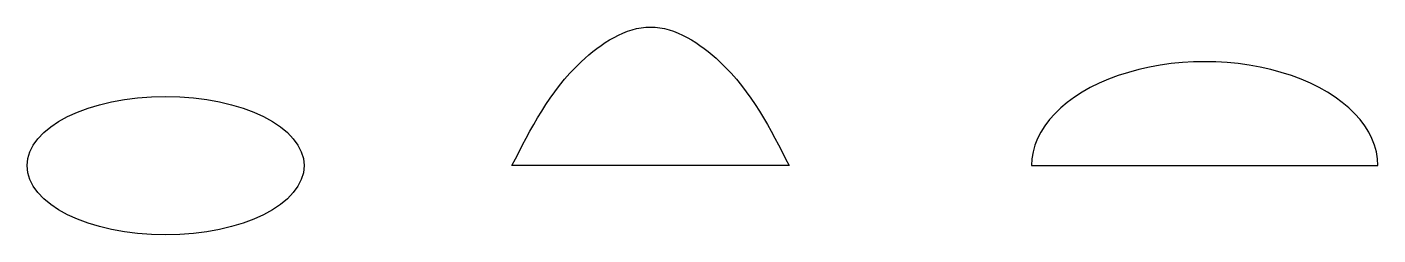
# Model space of a CAD drawing. Header units: millimetres. Extents: x -40 to 350, y -20 to 40.
import ezdxf

# ---------------------------------------------------------------- set-up
doc = ezdxf.new("R2010")
doc.units = ezdxf.units.MM
doc.layers.add('CORTE', color=1, linetype='Continuous')

msp = doc.modelspace()

# ---------------------------------------------------------------- linework, layer by layer
at = {"layer": 'CORTE'}
for p, q in [((180, 0), (100, 0)), ((250, 0), (350, 0))]:
    msp.add_line(p, q, dxfattribs=at)
msp.add_ellipse((300, 0), major_axis=(50, 0), ratio=0.6, start_param=0, end_param=3.141593, dxfattribs=at)
msp.add_ellipse((0, 0), major_axis=(40, 0), ratio=0.5, dxfattribs=at)
msp.add_spline([(100, 0), (120, 30), (140, 40), (160, 30), (180, 0)], degree=3, dxfattribs=at)

doc.saveas('drawing.dxf')
